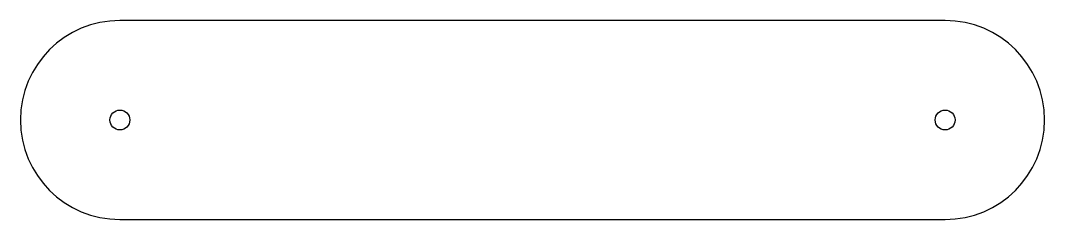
# Model space of a CAD drawing. Header units: millimetres. Extents: x -418 to 45, y -135 to -45.
import ezdxf

# ---------------------------------------------------------------- set-up
doc = ezdxf.new("R2010")
doc.units = ezdxf.units.MM
doc.layers.get('0').update_dxf_attribs({"linetype": 'CONTINUOUS'})

msp = doc.modelspace()

# ---------------------------------------------------------------- linework, layer by layer
msp.add_lwpolyline([(0, -135, 1), (0, -45), (-373.5, -45, 1), (-373.5, -135)], format="xyb", close=True)
for centre in [(-373.5, -90), (0, -90)]:
    msp.add_circle(centre, 4.5)

doc.saveas('drawing.dxf')
